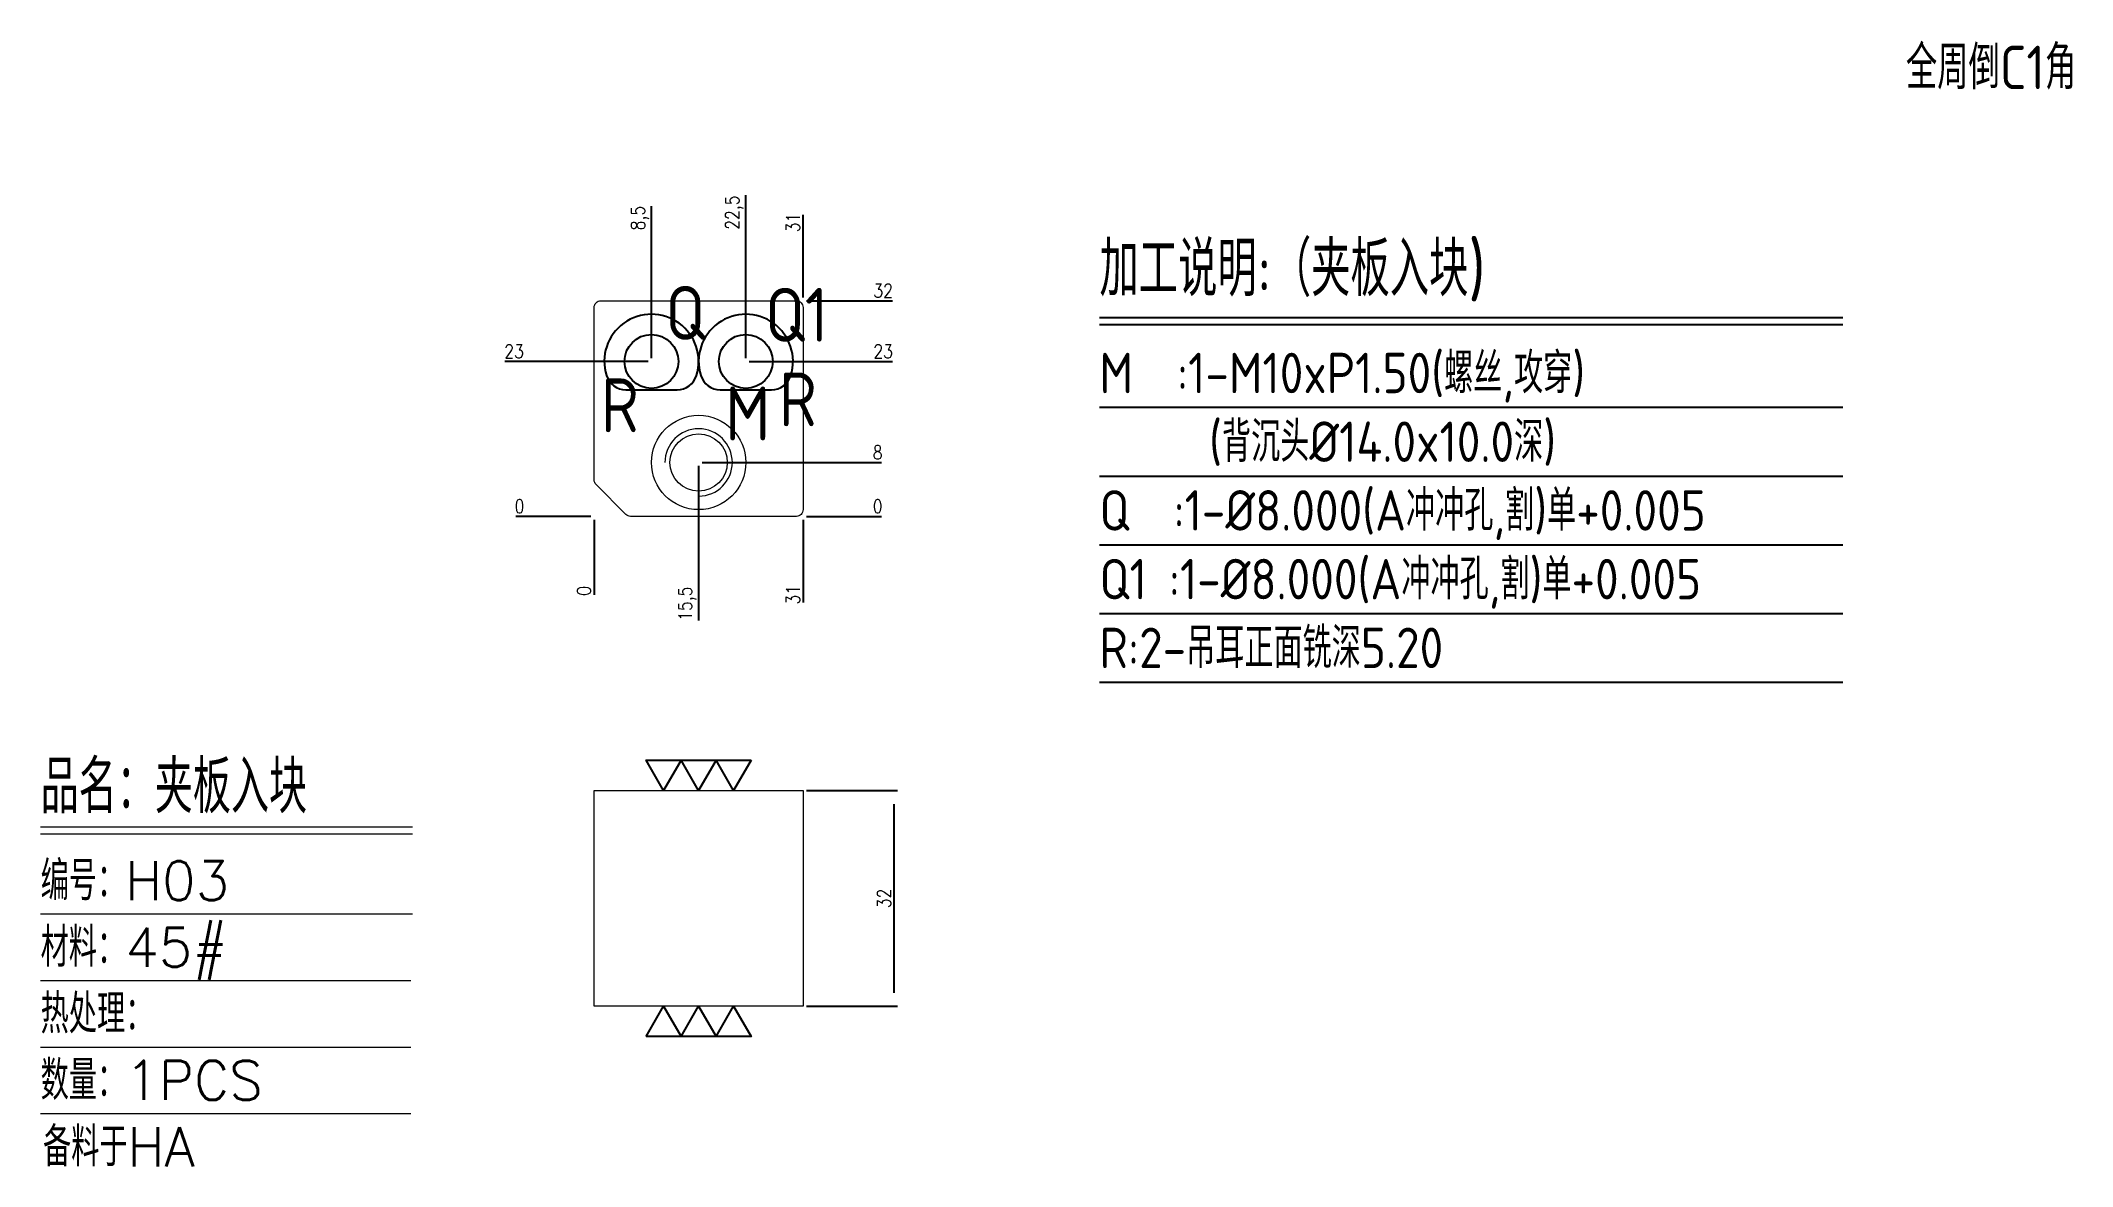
# Model space of a CAD drawing. Header units: millimetres. Extents: x 91886 to 92187, y 14692 to 14859.
import ezdxf
from ezdxf.enums import TextEntityAlignment as Align

# ---------------------------------------------------------------- set-up
doc = ezdxf.new("R2010")
doc.units = ezdxf.units.MM
doc.linetypes.add('DASHED', pattern=[0])
for name, color, linetype in [('DIM', 4, 'Continuous'), ('PH_P', 2, 'Continuous'), ('TEXT', 4, 'Continuous')]:
    doc.layers.add(name, color=color, linetype=linetype)
doc.styles.add('chinesef_fs', font='simplex.shx', dxfattribs={"bigfont": 'gbcbig.shx'})
doc.styles.add('gbenor', font='gbenor.shx', dxfattribs={"bigfont": 'gbcbig.shx'})
doc.styles.get("Standard").update_dxf_attribs({"font": 'txt.shx', "width": 0.85, "bigfont": 'ctxt.shx'})
doc.dimstyles.new('T-2-WX', dxfattribs={"dimtxt": 2, "dimasz": 2, "dimexe": 0.5, "dimexo": 0.5, "dimgap": 0.5, "dimtad": 1, "dimtxsty": 'Standard', "dimblk": 'OPEN30', "dimcen": 0, "dimazin": 3, "dimtfac": 1, "dimtmove": 0, "dimatfit": 3, "dimldrblk": 'OPEN30', "dimlwd": -1, "dimlwe": -1})

# ---------------------------------------------------------------- blocks, each defined once
blk = doc.blocks.new('*D7579')
at = {"layer": 'Defpoints', "color": 0}
for p in [(91968.08, 14788.44), (91999.08, 14788.44), (92009.08, 14788.44)]:
    blk.add_point(p, dxfattribs=at)
at = {"layer": 'DIM', "color": 0}
blk.add_line((91999.58, 14788.44), (92010.71, 14788.44), dxfattribs=at)
at = {"layer": 'DIM', "color": 0, "insert": (92010.14, 14789.94), "char_height": 2, "attachment_point": 5}
blk.add_mtext('0', dxfattribs=at)
blk = doc.blocks.new('_Open30')
blk = doc.blocks.new('*D7580')
at = {"layer": 'Defpoints', "color": 0}
for p in [(91983.58, 14796.44), (92009.08, 14796.44), (91968.08, 14788.44)]:
    blk.add_point(p, dxfattribs=at)
at = {"layer": 'DIM', "color": 0}
for p, q in [((91984.08, 14796.44), (92001.08, 14796.44)), ((92001.08, 14796.44), (92005.08, 14796.44)), ((92005.08, 14796.44), (92010.71, 14796.44))]:
    blk.add_line(p, q, dxfattribs=at)
at = {"layer": 'DIM', "color": 0, "insert": (92010.14, 14797.94), "char_height": 2, "attachment_point": 5}
blk.add_mtext('8', dxfattribs=at)
blk = doc.blocks.new('*D7581')
at = {"layer": 'Defpoints', "color": 0}
for p in [(91990.58, 14811.44), (92009.08, 14811.44), (91968.08, 14788.44)]:
    blk.add_point(p, dxfattribs=at)
at = {"layer": 'DIM', "color": 0}
for p, q in [((91991.08, 14811.44), (92001.08, 14811.44)), ((92001.08, 14811.44), (92005.08, 14811.44)), ((92005.08, 14811.44), (92012.33, 14811.44))]:
    blk.add_line(p, q, dxfattribs=at)
at = {"layer": 'DIM', "color": 0, "insert": (92010.95, 14812.94), "char_height": 2, "attachment_point": 5}
blk.add_mtext('23', dxfattribs=at)
blk = doc.blocks.new('*D7582')
at = {"layer": 'Defpoints', "color": 0}
for p in [(91999.08, 14820.44), (92009.08, 14820.44), (91968.08, 14788.44)]:
    blk.add_point(p, dxfattribs=at)
at = {"layer": 'DIM', "color": 0}
for p, q in [((91999.58, 14820.44), (92003.08, 14820.44)), ((92003.08, 14820.44), (92005.08, 14820.44)), ((92005.08, 14820.44), (92012.33, 14820.44))]:
    blk.add_line(p, q, dxfattribs=at)
at = {"layer": 'DIM', "color": 0, "insert": (92010.95, 14821.94), "char_height": 2, "attachment_point": 5}
blk.add_mtext('32', dxfattribs=at)
blk = doc.blocks.new('*D7583')
at = {"layer": 'Defpoints', "color": 0}
for p in [(91958.08, 14788.44), (91968.08, 14788.44), (91968.08, 14788.44)]:
    blk.add_point(p, dxfattribs=at)
at = {"layer": 'DIM', "color": 0}
blk.add_line((91967.58, 14788.44), (91956.44, 14788.44), dxfattribs=at)
at = {"layer": 'DIM', "color": 0, "insert": (91957.01, 14789.94), "char_height": 2, "attachment_point": 5}
blk.add_mtext('0', dxfattribs=at)
blk = doc.blocks.new('*D7584')
at = {"layer": 'Defpoints', "color": 0}
for p in [(91958.08, 14811.44), (91976.58, 14811.44), (91968.08, 14788.44)]:
    blk.add_point(p, dxfattribs=at)
at = {"layer": 'DIM', "color": 0}
for p, q in [((91962.08, 14811.44), (91954.83, 14811.44)), ((91966.08, 14811.44), (91962.08, 14811.44)), ((91976.08, 14811.44), (91966.08, 14811.44))]:
    blk.add_line(p, q, dxfattribs=at)
at = {"layer": 'DIM', "color": 0, "insert": (91956.2, 14812.94), "char_height": 2, "attachment_point": 5}
blk.add_mtext('23', dxfattribs=at)
blk = doc.blocks.new('*D7585')
at = {"layer": 'Defpoints', "color": 0}
for p in [(91968.08, 14788.44), (91999.08, 14788.44), (91999.08, 14778.44)]:
    blk.add_point(p, dxfattribs=at)
at = {"layer": 'DIM', "color": 0}
for p, q in [((91999.08, 14787.94), (91999.08, 14784.44)), ((91999.08, 14784.44), (91999.08, 14782.44)), ((91999.08, 14782.44), (91999.08, 14775.67))]:
    blk.add_line(p, q, dxfattribs=at)
at = {"layer": 'DIM', "color": 0, "insert": (91997.58, 14776.81), "char_height": 2, "attachment_point": 5, "rotation": 90}
blk.add_mtext('31', dxfattribs=at)
blk = doc.blocks.new('*D7586')
at = {"layer": 'Defpoints', "color": 0}
for p in [(91983.58, 14796.44), (91968.08, 14788.44), (91983.58, 14778.44)]:
    blk.add_point(p, dxfattribs=at)
at = {"layer": 'DIM', "color": 0}
for p, q in [((91983.58, 14795.94), (91983.58, 14786.44)), ((91983.58, 14786.44), (91983.58, 14782.44)), ((91983.58, 14782.44), (91983.58, 14773))]:
    blk.add_line(p, q, dxfattribs=at)
at = {"layer": 'DIM', "color": 0, "insert": (91981.89, 14775.47), "char_height": 2, "attachment_point": 5, "rotation": 90}
blk.add_mtext('15,5', dxfattribs=at)
blk = doc.blocks.new('*D7587')
at = {"layer": 'Defpoints', "color": 0}
for p in [(91968.08, 14788.44), (91968.08, 14788.44), (91968.08, 14778.44)]:
    blk.add_point(p, dxfattribs=at)
at = {"layer": 'DIM', "color": 0}
blk.add_line((91968.08, 14787.94), (91968.08, 14776.81), dxfattribs=at)
at = {"layer": 'DIM', "color": 0, "insert": (91966.58, 14777.37), "char_height": 2, "attachment_point": 5, "rotation": 90}
blk.add_mtext('0', dxfattribs=at)
blk = doc.blocks.new('*D7588')
at = {"layer": 'Defpoints', "color": 0}
for p in [(91999.08, 14830.44), (91999.08, 14820.44), (91968.08, 14788.44)]:
    blk.add_point(p, dxfattribs=at)
at = {"layer": 'DIM', "color": 0}
for p, q in [((91999.08, 14826.44), (91999.08, 14833.21)), ((91999.08, 14824.44), (91999.08, 14826.44)), ((91999.08, 14820.94), (91999.08, 14824.44))]:
    blk.add_line(p, q, dxfattribs=at)
at = {"layer": 'DIM', "color": 0, "insert": (91997.58, 14832.07), "char_height": 2, "attachment_point": 5, "rotation": 90}
blk.add_mtext('31', dxfattribs=at)
blk = doc.blocks.new('*D7589')
at = {"layer": 'Defpoints', "color": 0}
for p in [(91990.58, 14830.44), (91990.58, 14811.44), (91968.08, 14788.44)]:
    blk.add_point(p, dxfattribs=at)
at = {"layer": 'DIM', "color": 0}
for p, q in [((91990.58, 14826.44), (91990.58, 14836.12)), ((91990.58, 14822.44), (91990.58, 14826.44)), ((91990.58, 14811.94), (91990.58, 14822.44))]:
    blk.add_line(p, q, dxfattribs=at)
at = {"layer": 'DIM', "color": 0, "insert": (91988.89, 14833.53), "char_height": 2, "attachment_point": 5, "rotation": 90}
blk.add_mtext('22,5', dxfattribs=at)
blk = doc.blocks.new('*D7590')
at = {"layer": 'Defpoints', "color": 0}
for p in [(91976.58, 14830.44), (91976.58, 14811.44), (91968.08, 14788.44)]:
    blk.add_point(p, dxfattribs=at)
at = {"layer": 'DIM', "color": 0}
for p, q in [((91976.58, 14826.44), (91976.58, 14834.5)), ((91976.58, 14822.44), (91976.58, 14826.44)), ((91976.58, 14811.94), (91976.58, 14822.44))]:
    blk.add_line(p, q, dxfattribs=at)
at = {"layer": 'DIM', "color": 0, "insert": (91974.89, 14832.72), "char_height": 2, "attachment_point": 5, "rotation": 90}
blk.add_mtext('8,5', dxfattribs=at)
blk = doc.blocks.new('*D7591')
at = {"layer": 'Defpoints', "color": 0}
for p in [(91999.08, 14747.73), (92012.59, 14747.73), (91999.08, 14715.73)]:
    blk.add_point(p, dxfattribs=at)
at = {"layer": 'DIM', "color": 0}
for p, q in [((91999.58, 14747.73), (92013.09, 14747.73)), ((92012.59, 14717.73), (92012.59, 14745.73)), ((91999.58, 14715.73), (92013.09, 14715.73))]:
    blk.add_line(p, q, dxfattribs=at)
at = {"layer": 'DIM', "color": 0, "insert": (92011.09, 14731.73), "char_height": 2, "attachment_point": 5, "rotation": 90}
blk.add_mtext('32', dxfattribs=at)

msp = doc.modelspace()

# ---------------------------------------------------------------- linework, layer by layer
at = {"layer": 'DIM', "color": 4, "linetype": 'Continuous', "lineweight": 13}
for p, q in [((91885.96, 14742.338), (91941.12, 14742.338)), ((91885.96, 14741.322), (91941.12, 14741.322)), ((91885.96, 14729.413), (91941.12, 14729.413)), ((91885.96, 14719.538), (91940.88, 14719.538)), ((91885.96, 14709.662), (91940.88, 14709.662)), ((91885.96, 14699.787), (91940.88, 14699.787))]:
    msp.add_line(p, q, dxfattribs=at)
at = {"layer": 'DIM'}
for points in [[(91991.372, 14752.233), (91988.774, 14747.733), (91986.176, 14752.233), (91983.578, 14747.733), (91980.98, 14752.233), (91978.382, 14747.733), (91975.784, 14752.233), (91991.372, 14752.233)], [(91975.784, 14711.233), (91978.382, 14715.733), (91980.98, 14711.233), (91983.578, 14715.733), (91986.176, 14711.233), (91988.774, 14715.733), (91991.372, 14711.233), (91975.784, 14711.233)]]:
    msp.add_lwpolyline(points, close=True, dxfattribs=at)
at = {"layer": 'PH_P', "linetype": 'Continuous', "lineweight": 13}
msp.add_lwpolyline([(91968.078, 14793.853), (91968.078, 14819.439, -0.4142136), (91969.078, 14820.439), (91998.078, 14820.439, -0.4142136), (91999.078, 14819.439), (91999.078, 14789.439, -0.4142136), (91998.078, 14788.439), (91973.492, 14788.439, -0.1989124), (91972.785, 14788.732), (91968.371, 14793.146, -0.1989124)], format="xyb", close=True, dxfattribs=at)
at = {"layer": 'PH_P'}
for points in [[(91983.256, 14809.339, 1.3627703), (91969.9, 14809.339, 0.3275382), (91972.762, 14807.239), (91980.394, 14807.239, 0.3275382)], [(91997.256, 14809.339, 1.3627703), (91983.9, 14809.339, 0.3275382), (91986.762, 14807.239), (91994.394, 14807.239, 0.3275382)]]:
    msp.add_lwpolyline(points, format="xyb", close=True, dxfattribs=at)
at = {"layer": 'PH_P', "color": 2, "linetype": 'Continuous', "lineweight": 15}
msp.add_lwpolyline([(91968.078, 14747.733), (91999.078, 14747.733), (91999.078, 14715.733), (91968.078, 14715.733)], close=True, dxfattribs=at)
at = {"layer": 'PH_P', "color": 1}
for centre in [(91976.578, 14811.439), (91990.578, 14811.439)]:
    msp.add_circle(centre, 4, dxfattribs=at)
at = {"layer": 'PH_P', "linetype": 'DASHED', "lineweight": 18, "ltscale": 0.1}
msp.add_circle((91983.578, 14796.439), 7, dxfattribs=at)
at = {"layer": 'PH_P', "lineweight": 18}
msp.add_circle((91983.578, 14796.439), 4.25, dxfattribs=at)
msp.add_arc((91983.578, 14796.439), 5, 270, 180, dxfattribs=at)
at = {"layer": 'TEXT', "color": 3}
for p, q in [((92043.043, 14817.975), (92153.338, 14817.975)), ((92043.043, 14816.925), (92153.338, 14816.925)), ((92043.043, 14804.625), (92153.338, 14804.625)), ((92043.043, 14794.425), (92153.338, 14794.425)), ((92043.043, 14784.225), (92153.338, 14784.225)), ((92043.043, 14774.025), (92153.338, 14774.025)), ((92043.043, 14763.825), (92153.338, 14763.825))]:
    msp.add_line(p, q, dxfattribs=at)

# ---------------------------------------------------------------- texts
at = {"layer": 'DIM', "color": 3, "linetype": 'Continuous', "lineweight": 13, "style": 'chinesef_fs'}
for s, height, p in [('品名：夹板入块', 7.8423, (91885.96, 14744.371)), ('编号：H03', 5.8091, (91885.96, 14731.446)), ('材料：45#', 5.8091, (91885.96, 14721.571)), ('热处理：', 5.8091, (91885.96, 14711.695)), ('数量：1PCS', 5.8091, (91885.96, 14701.82)), ('备料于HA', 5.8091, (91886.313, 14691.945))]:
    msp.add_text(s, height=height, dxfattribs=at).set_placement(p)
at = {"layer": 'TEXT', "color": 4, "lineweight": 18, "style": 'gbenor'}
msp.add_text('全周倒C1角', height=6.4521, dxfattribs=at).set_placement((92162.678, 14851.856))
at = {"layer": 'TEXT', "color": 4, "style": 'gbenor'}
for s, height, p in [('加工说明:（夹板入块)', 8.1, (92043.043, 14821.125)), ('M  :1-M10xP1.50(螺丝,攻穿)', 6, (92043.043, 14806.725)), ('     (背沉头%%c14.0x10.0深)', 6, (92043.043, 14796.525)), ('R:2-吊耳正面铣深5.20', 6, (92043.043, 14765.925))]:
    msp.add_text(s, height=height, dxfattribs=at).set_placement(p)
at = {"layer": 'TEXT', "style": 'gbenor'}
for s, p in [('Q', (91981.625, 14818.648)), ('Q1', (91998.116, 14818.363)), ('R', (91971.898, 14804.937)), ('R', (91998.305, 14805.825)), ('M', (91990.861, 14803.722))]:
    msp.add_text(s, height=8, dxfattribs=at).set_placement(p, align=Align.MIDDLE_CENTER)
at = {"layer": 'TEXT', "color": 1, "style": 'gbenor'}
for s, p in [('Q  :1-%%c8.000(A冲冲孔,割)单+0.005', (92043.043, 14786.325)), ('Q1 :1-%%c8.000(A冲冲孔,割)单+0.005', (92043.043, 14776.125))]:
    msp.add_text(s, height=6, dxfattribs=at).set_placement(p)

# ---------------------------------------------------------------- dimensions: what is measured, and where the dimension line sits
at = {"layer": 'DIM'}
for feature_location, offset, dtype, origin, picture, middle in [((91990.578, 14811.439), (0, 19), 1, (91968.078, 14788.439), '*D7589', (91988.888, 14833.53)), ((91976.578, 14811.439), (0, 19), 1, (91968.078, 14788.439), '*D7590', (91974.888, 14832.72)), ((91999.078, 14820.439), (0, 10), 1, (91968.078, 14788.439), '*D7588', (91997.578, 14832.073)), ((91999.078, 14820.439), (10, 0), 0, (91968.078, 14788.439), '*D7582', (92010.954, 14821.939)), ((91976.578, 14811.439), (-18.5, 0), 0, (91968.078, 14788.439), '*D7584', (91956.202, 14812.939)), ((91990.578, 14811.439), (18.5, 0), 0, (91968.078, 14788.439), '*D7581', (92010.954, 14812.939)), ((91983.578, 14796.439), (25.5, 0), 0, (91968.078, 14788.439), '*D7580', (92010.145, 14797.939)), ((91983.578, 14796.439), (0, -18), 1, (91968.078, 14788.439), '*D7586', (91981.888, 14775.47)), ((91968.078022429, 14788.439199556), (-10, 0), 0, (91968.078022429, 14788.439199556), '*D7583', (91957.011355763, 14789.939199556)), ((91999.078022449, 14788.439199556), (10, 0), 0, (91968.078022429, 14788.439199556), '*D7579', (92010.144689116, 14789.939199556)), ((91968.078022429, 14788.439199556), (0, -10), 1, (91968.078022429, 14788.439199556), '*D7587', (91966.578022429, 14777.372532889)), ((91999.078, 14788.439), (0, -10), 1, (91968.078, 14788.439), '*D7585', (91997.578, 14776.806))]:
    dim = msp.add_ordinate_dim(feature_location=feature_location, offset=offset, dtype=dtype, origin=origin, dimstyle='T-2-WX', dxfattribs=at)
    dim.commit()
    dim.dimension.update_dxf_attribs({"geometry": picture, "text_midpoint": middle})
dim = msp.add_linear_dim(base=(92012.59, 14747.733), p1=(91999.078, 14715.733), p2=(91999.078, 14747.733), angle=90, dimstyle='T-2-WX', dxfattribs=at)
dim.commit()
dim.dimension.update_dxf_attribs({"geometry": '*D7591', "text_midpoint": (92011.09, 14731.733)})

doc.saveas('drawing.dxf')
